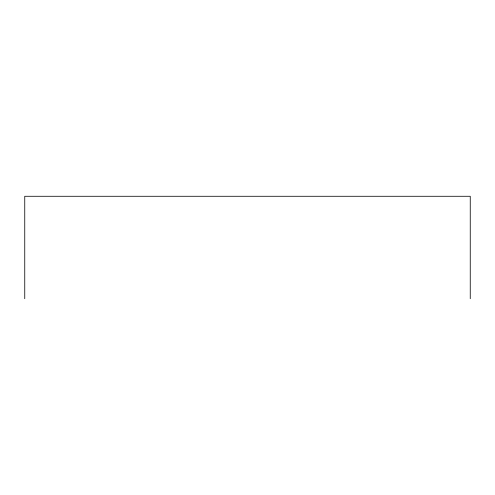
<?xml version="1.0" encoding="UTF-8"?>
<svg xmlns="http://www.w3.org/2000/svg" width="495" height="495" viewBox="0 0 495 495"><rect width="100%" height="100%" fill="white"/><g stroke="black" fill="none" stroke-linecap="round" stroke-linejoin="round"><path stroke-width="0.74" d="M470.25 298.72L470.25 196.28L24.75 196.28L24.75 298.72"/></g></svg>
